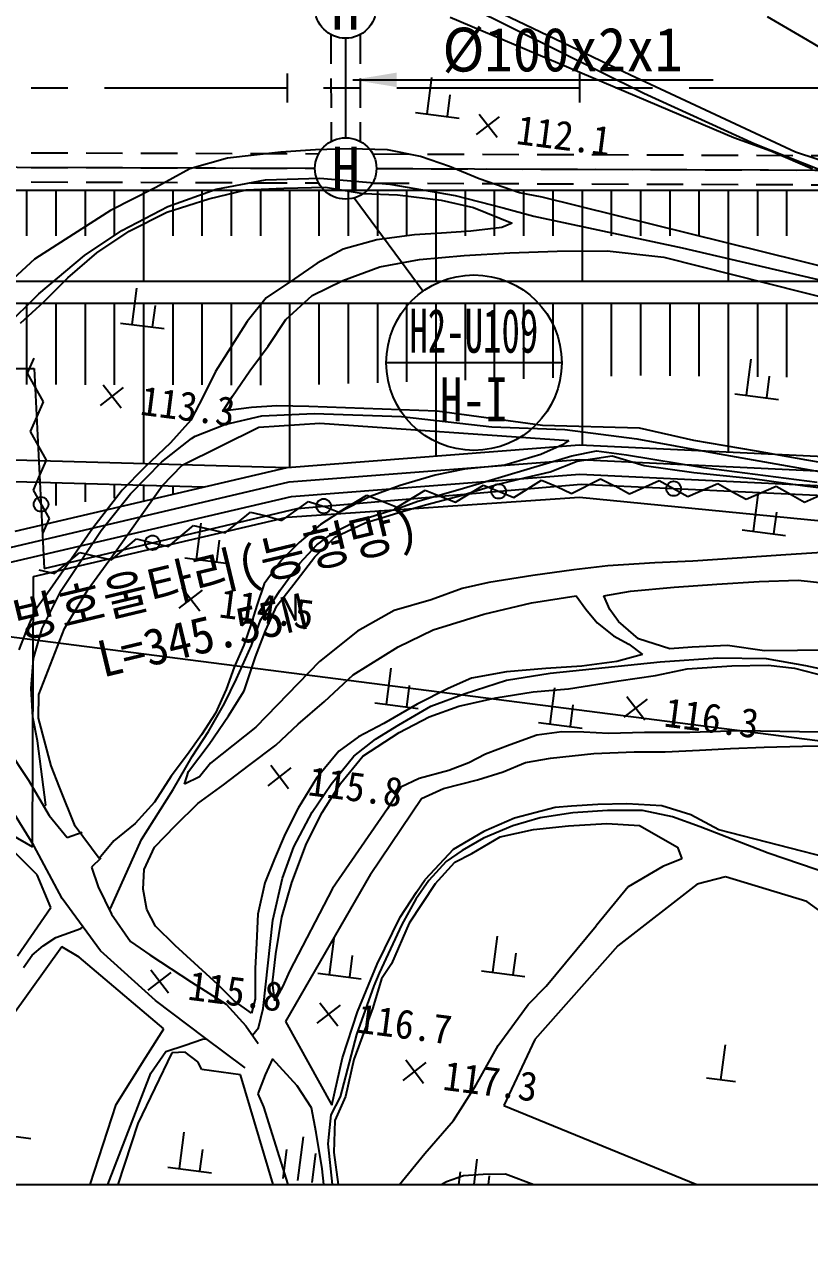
# Model space of a CAD drawing. Header units: millimetres. Extents: x 3302 to 4098, y 1103 to 1809.
# Drawn here: x 3723.7 to 3777.4, y 1396.3 to 1480 of the extents above; entities that cross this region are included whole.
import ezdxf
from ezdxf.enums import TextEntityAlignment as Align
from ezdxf.xclip import XClip

# ---------------------------------------------------------------- set-up
doc = ezdxf.new("R2010")
doc.units = ezdxf.units.MM
doc.header["$LTSCALE"] = 10
doc.header["$MEASUREMENT"] = 0
doc.header["$XCLIPFRAME"] = 2
doc.linetypes.add('CENTER', pattern=[2, 1.25, -0.25, 0.25, -0.25])
doc.linetypes.add('HIDDEN', pattern=[0.375, 0.25, -0.125])
doc.layers.add('TX-PAPR', color=2, linetype='Continuous', plot=False)
doc.layers.add('TZ-BASE', color=253, linetype='Continuous')
doc.layers.add('TZ-CABL', color=4, linetype='Continuous')
doc.styles.add('ENG', font='GulimChe.ttf')
doc.styles.add('HANA', font='GulimChe.ttf')
doc.styles.get("Standard").update_dxf_attribs({"font": 'GulimChe.ttf'})
doc.linetypes.add('ZIGZAG', pattern='A,0.0001,-0.2,[131,ltypeshp.shx,S=0.2,R=0,X=-0.2,Y=0],-0.4,[131,ltypeshp.shx,S=0.2,R=180,X=0.2,Y=0],-0.2', length=0.8001)
doc.dimstyles.get("Standard").update_dxf_attribs({"dimtxt": 0.18, "dimasz": 0.18, "dimexe": 0.18, "dimexo": 0.0625, "dimgap": 0.09, "dimtad": 0, "dimtih": 1, "dimtoh": 1, "dimdec": 4, "dimzin": 0, "dimdsep": 46, "dimtxsty": 'Standard', "dimcen": 0.09, "dimadec": 0, "dimazin": 0, "dimtfac": 1, "dimtdec": 4, "dimtofl": 0, "dimtmove": 0, "dimatfit": 3, "dimfxl": 0, "dimtolj": 1, "dimtzin": 0, "dimarcsym": 0})

# ---------------------------------------------------------------- blocks, each defined once
blk = doc.blocks.new('JD-FGHFFJ4HDG')
at = {"layer": 'TZ-BASE'}
for p, q in [((123.499, 0.886, 111.354), (109.828, 7.424, 111.354)), ((112.406, 5.605, 112), (124.416, -0.358, 112)), ((111.167, 4.846, 112.281), (130.562, -3.376, 112.281)), ((132.848, 4.889, 111.354), (135.577, 3.291, 111.354)), ((135.577, 3.291, 111.354), (138.475, 1.581, 111.354)), ((100, 1), (100, -1)), ((120, 1), (120, -1)), ((134.786, -4.393, 111.354), (123.499, 0.886, 111.354)), ((109.582, -1.771, 111.979), (109.9, 0.708, 111.979)), ((110.97, -1.95, 111.979), (111.161, -0.462, 111.979)), ((124.416, -0.358, 112), (132.012, -3.809, 112)), ((108.788, -1.67, 111.979), (111.764, -2.052, 111.979)), ((112.96, -3.188, 112.067), (114.543, -1.965, 112.067)), ((113.14, -1.785, 112.067), (114.362, -3.368, 112.067)), ((104.285, -4.164, 112.281), (101.948, -4.235, 112.281)), ((106.875, -4.236, 112.281), (104.285, -4.164, 112.281)), ((130.562, -3.376, 112.281), (133.085, -4.303, 112.281)), ((132.012, -3.809, 112), (137.858, -6.132, 112)), ((95.927, -4.79, 112.281), (93.35, -5.523, 112.281)), ((99.576, -4.39, 112.281), (95.927, -4.79, 112.281)), ((101.948, -4.235, 112.281), (99.576, -4.39, 112.281)), ((109.126, -4.695, 112.281), (106.875, -4.236, 112.281)), ((111.107, -5.373, 112.281), (109.126, -4.695, 112.281)), ((133.085, -4.303, 112.281), (135.951, -5.528, 112.281)), ((139.531, -5.94, 111.354), (134.786, -4.393, 111.354)), ((93.35, -5.523, 112.281), (91.012, -6.807, 112.281)), ((113.141, -6.21, 112.281), (111.107, -5.373, 112.281)), ((95.152, -6.917, 113), (98.513, -6.284, 113)), ((98.513, -6.284, 113), (102.235, -6.166, 113)), ((102.235, -6.166, 113), (107.039, -6.571, 113)), ((107.039, -6.571, 113), (111.496, -7.356, 113)), ((115.908, -7.16, 112.281), (113.141, -6.21, 112.281)), ((199.974, -7), (0, -7)), ((82.2, -10.102), (82.2, -7)), ((84.2, -10.102), (84.2, -7)), ((86.2, -10.102), (86.2, -7)), ((91.012, -6.807, 112.281), (87.924, -8.381, 112.281)), ((88.2, -10.102), (88.2, -7)), ((90.2, -13.21), (90.2, -7)), ((91.846, -8.11, 113), (95.152, -6.917, 113)), ((92.2, -10.103), (92.2, -7)), ((94.2, -10.103), (94.2, -7)), ((94.656, -7.578, 113.53), (97.2, -6.968, 113.53)), ((96.2, -10.103), (96.2, -7)), ((97.2, -6.968, 113.53), (99.776, -6.84, 113.53)), ((98.2, -10.103), (98.2, -7)), ((99.776, -6.84, 113.53), (102.639, -6.774, 113.53)), ((100.2, -13.21), (100.2, -7)), ((102.2, -10.103), (102.2, -7)), ((102.639, -6.774, 113.53), (105.211, -7.213, 113.53)), ((104.2, -10.103), (104.2, -7)), ((105.211, -7.213, 113.53), (107.559, -7.302, 113.53)), ((106.2, -10.103), (106.2, -7)), ((107.559, -7.302, 113.53), (110.531, -7.672, 113.53)), ((108.2, -10.103), (108.2, -7)), ((110.2, -13.21), (110.2, -7)), ((111.496, -7.356, 113), (114.795, -8.206, 113)), ((112.2, -10.103), (112.2, -7)), ((114.2, -10.103), (114.2, -7)), ((117.462, -7.462, 112.281), (115.908, -7.16, 112.281)), ((116.2, -10.103), (116.2, -7)), ((169.303, -20.351, 112.281), (117.462, -7.462, 112.281)), ((118.2, -10.103), (118.2, -7)), ((120.2, -13.21), (120.2, -7)), ((122.2, -10.103), (122.2, -7)), ((124.2, -10.103), (124.2, -7)), ((126.2, -10.103), (126.2, -7)), ((128.2, -10.103), (128.2, -7)), ((130.2, -13.21), (130.2, -7)), ((132.2, -10.103), (132.2, -7)), ((134.2, -10.103), (134.2, -7)), ((88.696, -9.749, 113), (91.846, -8.11, 113)), ((91.768, -8.494, 113.53), (94.656, -7.578, 113.53)), ((110.531, -7.672, 113.53), (112.744, -8.174, 113.53)), ((112.744, -8.174, 113.53), (115.399, -9.253, 113.53)), ((114.795, -8.206, 113), (116.885, -8.768, 113)), ((87.924, -8.381, 112.281), (84.242, -10.722, 112.281)), ((89.187, -9.792, 113.53), (91.768, -8.494, 113.53)), ((116.885, -8.768, 113), (127.03, -10.93, 113)), ((86.133, -11.464, 113), (88.696, -9.749, 113)), ((86.982, -11.269, 113.53), (89.187, -9.792, 113.53)), ((110.557, -9.932, 113.53), (108.707, -10.052, 113.53)), ((112.568, -9.8, 113.53), (110.557, -9.932, 113.53)), ((114.69, -9.541, 113.53), (112.568, -9.8, 113.53)), ((115.399, -9.253, 113.53), (114.69, -9.541, 113.53)), ((84.242, -10.722, 112.281), (82.731, -11.708, 112.281)), ((106.145, -10.382, 113.53), (103.844, -11.016, 113.53)), ((108.707, -10.052, 113.53), (106.145, -10.382, 113.53)), ((82.731, -11.708, 112.281), (79.91, -14.275, 112.281)), ((83.027, -14.088, 113), (86.133, -11.464, 113)), ((84.994, -12.974, 113.53), (86.982, -11.269, 113.53)), ((103.844, -11.016, 113.53), (102.05, -11.982, 113.53)), ((109.059, -11.726, 114.034), (112.11, -11.445, 114.034)), ((112.11, -11.445, 114.034), (115.248, -11.281, 114.034)), ((115.248, -11.281, 114.034), (118.471, -11.152, 114.034)), ((118.471, -11.152, 114.034), (121.902, -11.13, 114.034)), ((121.902, -11.13, 114.034), (125.766, -11.564, 114.034)), ((125.766, -11.564, 114.034), (168.464, -22.343, 114.034)), ((127.03, -10.93, 113), (140.124, -13.99, 113)), ((102.05, -11.982, 113.53), (100.504, -13.051, 113.53)), ((103.823, -13.158, 114.034), (106.346, -12.226, 114.034)), ((106.346, -12.226, 114.034), (109.059, -11.726, 114.034)), ((0, -13.21), (199.953, -13.21)), ((83.364, -14.615, 113.53), (84.994, -12.974, 113.53)), ((100.504, -13.051, 113.53), (98.57, -14.348, 113.53)), ((101.709, -14.184, 114.034), (103.823, -13.158, 114.034)), ((80.718, -16.346, 113), (83.027, -14.088, 113)), ((89.408, -16.175, 112.865), (89.727, -13.695, 112.865)), ((99.92, -15.836, 114.034), (101.709, -14.184, 114.034)), ((0, -14.71), (199.947, -14.71)), ((81.765, -16.092, 113.53), (83.364, -14.615, 113.53)), ((82.2, -20.283), (82.2, -14.71)), ((84.2, -20.288), (84.2, -14.71)), ((86.2, -20.292), (86.2, -14.71)), ((88.2, -20.296), (88.2, -14.71)), ((90.2, -25.671), (90.2, -14.71)), ((90.797, -16.353, 112.865), (90.988, -14.865, 112.865)), ((92.2, -20.305), (92.2, -14.71)), ((94.2, -20.309), (94.2, -14.71)), ((96.2, -20.314), (96.2, -14.71)), ((98.57, -14.348, 113.53), (97.263, -15.969, 113.53)), ((98.2, -20.318), (98.2, -14.71)), ((100.2, -25.935), (100.2, -14.71)), ((102.2, -20.267), (102.2, -14.71)), ((104.2, -20.212), (104.2, -14.71)), ((106.2, -20.157), (106.2, -14.71)), ((108.2, -20.102), (108.2, -14.71)), ((110.2, -25.165), (110.2, -14.71)), ((112.2, -19.992), (112.2, -14.71)), ((114.2, -19.936), (114.2, -14.71)), ((116.2, -19.881), (116.2, -14.71)), ((118.2, -19.826), (118.2, -14.71)), ((120.2, -24.42), (120.2, -14.71)), ((122.2, -19.716), (122.2, -14.71)), ((124.2, -19.661), (124.2, -14.71)), ((126.2, -19.682), (126.2, -14.71)), ((128.2, -19.704), (128.2, -14.71)), ((130.2, -24.9), (130.2, -14.71)), ((132.2, -19.746), (132.2, -14.71)), ((134.2, -19.768), (134.2, -14.71)), ((98.705, -17.651, 114.034), (99.92, -15.836, 114.034)), ((88.615, -16.073, 112.865), (91.59, -16.455, 112.865)), ((97.263, -15.969, 113.53), (96.129, -17.779, 113.53)), ((96.129, -17.779, 113.53), (95.104, -19.381, 113.53)), ((97.443, -19.349, 114.034), (98.705, -17.651, 114.034)), ((82.673, -18.483), (82.223, -19.507)), ((131.432, -21.018, 112.865), (131.75, -18.539, 112.865)), ((82.223, -19.507), (83.322, -21.455)), ((95.104, -19.381, 113.53), (94.283, -21.049, 113.53)), ((96.264, -21.082, 114.034), (97.443, -19.349, 114.034)), ((132.82, -21.197, 112.865), (133.012, -19.709, 112.865)), ((87.236, -21.705, 113.255), (88.819, -20.483, 113.255)), ((87.416, -20.303, 113.255), (88.639, -21.885, 113.255)), ((130.638, -20.916, 112.865), (133.614, -21.299, 112.865)), ((83.322, -21.455), (82.872, -22.478)), ((94.283, -21.049, 113.53), (93.423, -22.721, 113.53)), ((95.604, -22.094, 114.034), (96.264, -21.082, 114.034)), ((99.295, -21.731, 114.034), (97.566, -21.845, 114.034)), ((101.479, -21.791, 114.034), (99.295, -21.731, 114.034)), ((82.872, -22.478), (82.423, -23.502)), ((97.566, -21.845, 114.034), (95.604, -22.094, 114.034)), ((95.752, -23.014, 114), (98.283, -22.43, 114)), ((98.283, -22.43, 114), (101.854, -22.252, 114)), ((110.262, -22.106, 114.034), (101.479, -21.791, 114.034)), ((101.854, -22.252, 114), (107.829, -22.474, 114)), ((107.829, -22.474, 114), (114.015, -23.178, 114)), ((117.474, -23.088, 114.034), (110.262, -22.106, 114.034)), ((93.423, -22.721, 113.53), (92.03, -24.265, 113.53)), ((92.816, -25.788, 114.658), (98.057, -23.185, 114.658)), ((93.702, -23.821, 114), (95.752, -23.014, 114)), ((98.057, -23.185, 114.658), (102.239, -22.912, 114.658)), ((102.239, -22.912, 114.658), (119.276, -24.101, 114.658)), ((114.015, -23.178, 114), (118.995, -23.363, 114)), ((124.107, -23.261, 114.034), (117.474, -23.088, 114.034)), ((118.995, -23.363, 114), (123.917, -23.996, 114)), ((127.836, -24.107, 114.034), (124.107, -23.261, 114.034)), ((82.423, -23.502), (83.521, -25.45)), ((92.03, -24.265, 113.53), (90.243, -25.957, 113.53)), ((91.441, -25.556, 114), (93.459, -23.965, 114)), ((93.459, -23.965, 114), (93.702, -23.821, 114)), ((119.276, -24.101, 114.658), (118.852, -24.412, 114.658)), ((123.917, -23.996, 114), (129.162, -24.943, 114)), ((132.124, -24.838, 114.034), (127.836, -24.107, 114.034)), ((100, -25.95), (120, -24.41)), ((117.361, -25.074, 114.658), (114.905, -25.8, 114.658)), ((118.852, -24.412, 114.658), (117.361, -25.074, 114.658)), ((119.492, -25.155, 115), (121.172, -24.825, 115)), ((120, -24.41), (140, -25.37)), ((121.172, -24.825, 115), (123.23, -25.09, 115)), ((123.23, -25.09, 115), (128.487, -25.947, 115)), ((129.162, -24.943, 114), (138.411, -26.586, 114)), ((135.557, -25.461, 114.034), (132.124, -24.838, 114.034)), ((81.393, -25.42), (100, -25.95)), ((81.393, -30.304), (100, -25.95)), ((83.521, -25.45), (83.072, -26.473)), ((89.282, -27.756, 114), (91.441, -25.556, 114)), ((91.455, -27.21, 114.658), (92.816, -25.788, 114.658)), ((100.153, -26.941), (120.014, -25.412)), ((111.851, -27.428, 115), (119.492, -25.155, 115)), ((114.905, -25.8, 114.658), (112.135, -26.062, 114.658)), ((118.003, -26.244, 115.102), (119.852, -25.517, 115.102)), ((119.852, -25.517, 115.102), (122.252, -25.159, 115.102)), ((120.014, -25.412), (139.983, -26.37)), ((122.252, -25.159, 115.102), (124.436, -25.824, 115.102)), ((124.436, -25.824, 115.102), (127.818, -26.29, 115.102)), ((128.487, -25.947, 115), (136.273, -26.947, 115)), ((140.088, -26.215, 114.034), (135.557, -25.461, 114.034)), ((83.072, -26.473), (82.622, -27.497)), ((90.243, -25.957, 113.53), (88.729, -27.508, 113.53)), ((100.306, -27.932), (120.029, -26.414)), ((110.143, -26.474, 114.658), (107.727, -27.197, 114.658)), ((112.135, -26.062, 114.658), (110.143, -26.474, 114.658)), ((114.265, -27.134, 115.102), (116.332, -26.636, 115.102)), ((116.332, -26.636, 115.102), (118.003, -26.244, 115.102)), ((119.456, -27.743), (121.454, -26.74)), ((120.029, -26.414), (139.967, -27.371)), ((121.454, -26.74), (122.455, -27.238)), ((127.818, -26.29, 115.102), (131.843, -26.713, 115.102)), ((131.843, -26.713, 115.102), (135.428, -27.206, 115.102)), ((0, -27.117), (199.814, -52.793)), ((80.252, -31.598), (100.153, -26.941)), ((81.393, -26.92), (94.286, -27.287)), ((82.622, -27.497), (83.721, -29.445)), ((84.2, -28.561), (84.2, -27)), ((86.2, -28.308), (86.2, -27.057)), ((88.729, -27.508, 113.53), (86.718, -30.103, 113.53)), ((88.2, -28.056), (88.2, -27.114)), ((88.238, -31.74, 114.658), (91.455, -27.21, 114.658)), ((90.2, -28.243), (90.2, -27.171)), ((92.2, -27.775), (92.2, -27.228)), ((94.2, -27.307), (94.2, -27.285)), ((107.727, -27.197, 114.658), (105.676, -27.937, 114.658)), ((107.537, -28.674), (109.445, -27.508)), ((108.95, -28.264, 115), (111.851, -27.428, 115)), ((109.445, -27.508), (110.484, -27.922)), ((111.522, -28.336), (113.431, -27.17)), ((111.97, -27.849, 115.102), (114.265, -27.134, 115.102)), ((113.431, -27.17), (114.469, -27.584)), ((114.469, -27.584), (115.508, -27.997)), ((115.508, -27.997), (117.416, -26.832)), ((117.416, -26.832), (118.455, -27.245)), ((118.455, -27.245), (119.456, -27.743)), ((122.446, -27.212), (123.422, -27.759)), ((123.422, -27.759), (125.466, -26.853)), ((125.466, -26.853), (126.442, -27.399)), ((126.442, -27.399), (127.418, -27.945)), ((127.418, -27.945), (129.462, -27.04)), ((129.462, -27.04), (130.438, -27.586)), ((130.438, -27.586), (131.413, -28.132)), ((131.413, -28.132), (133.458, -27.227)), ((133.458, -27.227), (134.433, -27.773)), ((135.409, -28.319), (137.453, -27.414)), ((135.428, -27.206, 115.102), (139.011, -27.658, 115.102)), ((80.504, -32.566), (100.306, -27.932)), ((87.28, -30.263, 114), (89.282, -27.756, 114)), ((99.644, -29.591), (101.461, -28.288)), ((100, -29.35), (120, -27.99)), ((100, -29.35), (120, -27.99)), ((101.461, -28.288), (102.527, -28.624)), ((105.676, -27.937, 114.658), (103.527, -29.046, 114.658)), ((103.551, -29.012), (105.459, -27.847)), ((105.459, -27.847), (106.498, -28.26)), ((106.498, -28.26), (107.537, -28.674)), ((107.769, -28.686, 115), (108.95, -28.264, 115)), ((109.468, -28.497, 115.102), (111.97, -27.849, 115.102)), ((110.484, -27.922), (111.522, -28.336)), ((120, -27.99), (140, -29.93)), ((120, -27.99), (140, -29.93)), ((131.918, -30.315, 116.049), (132.236, -27.835, 116.049)), ((134.433, -27.773), (135.409, -28.319)), ((95.774, -30.433), (97.489, -28.999)), ((97.489, -28.999), (98.577, -29.255)), ((98.577, -29.255), (99.644, -29.591)), ((103.527, -29.046, 114.658), (102.288, -29.854, 114.658)), ((102.512, -28.599), (103.551, -29.012)), ((104.605, -29.663, 115), (107.769, -28.686, 115)), ((105.349, -29.735, 115.102), (107.567, -29.065, 115.102)), ((107.567, -29.065, 115.102), (109.468, -28.497, 115.102)), ((133.306, -30.494, 116.049), (133.498, -29.006, 116.049)), ((82.647, -33.411), (100, -29.35)), ((82.647, -33.411), (100, -29.35)), ((83.721, -29.445), (83.271, -30.468)), ((86.718, -30.103, 113.53), (83.801, -34.292, 113.53)), ((91.882, -31.357), (93.597, -29.922)), ((93.597, -29.922), (94.685, -30.178)), ((93.804, -32.238, 114.175), (94.123, -29.758, 114.175)), ((102.288, -29.854, 114.658), (100.834, -31.08, 114.658)), ((103.16, -30.431, 115), (104.605, -29.663, 115)), ((103.273, -30.718, 115.102), (105.349, -29.735, 115.102)), ((84.539, -34.371, 114), (87.28, -30.263, 114)), ((87.99, -32.28), (89.705, -30.845)), ((89.705, -30.845), (90.793, -31.101)), ((94.685, -30.178), (95.774, -30.433)), ((95.193, -32.416, 114.175), (95.384, -30.929, 114.175)), ((101.907, -32.059, 115.102), (103.273, -30.718, 115.102)), ((102.046, -31.24, 115), (103.16, -30.431, 115)), ((131.124, -30.213, 116.049), (134.1, -30.595, 116.049)), ((84.098, -33.203), (85.813, -31.768)), ((85.813, -31.768), (86.901, -32.024)), ((86.385, -34.284, 114.658), (88.238, -31.74, 114.658)), ((90.793, -31.101), (91.882, -31.357)), ((100.834, -31.08, 114.658), (99.62, -32.29, 114.658)), ((100.876, -32.492, 115), (102.046, -31.24, 115)), ((136.615, -31.771, 115.102), (134.122, -31.935, 115.102)), ((86.901, -32.024), (87.99, -32.28)), ((93.01, -32.136, 114.175), (95.986, -32.518, 114.175)), ((99.62, -32.29, 114.658), (98.434, -33.902, 114.658)), ((99.517, -34.335, 115), (100.876, -32.492, 115)), ((100.455, -33.931, 115.102), (101.907, -32.059, 115.102)), ((125.153, -32.479, 115.102), (121.936, -32.69, 115.102)), ((127.769, -32.35, 115.102), (125.153, -32.479, 115.102)), ((130.785, -32.153, 115.102), (127.769, -32.35, 115.102)), ((134.122, -31.935, 115.102), (130.785, -32.153, 115.102)), ((82.583, -51.893), (82.647, -33.411)), ((82.583, -51.893), (82.647, -33.411)), ((83.009, -32.947), (84.098, -33.203)), ((116.811, -33.347, 115.102), (113.813, -33.826, 115.102)), ((119.612, -32.963, 115.102), (116.811, -33.347, 115.102)), ((121.936, -32.69, 115.102), (119.612, -32.963, 115.102)), ((83.801, -34.292, 113.53), (82.727, -35.775, 113.53)), ((84.784, -36.973, 114.658), (86.385, -34.284, 114.658)), ((92.803, -34.164, 114.484), (94.026, -35.747, 114.484)), ((98.434, -33.902, 114.658), (97.925, -35.388, 114.658)), ((99.3, -35.419, 115.102), (100.455, -33.931, 115.102)), ((111.982, -34.228, 115.102), (109.853, -35.013, 115.102)), ((113.813, -33.826, 115.102), (111.982, -34.228, 115.102)), ((123.501, -34.405, 115.847), (126.472, -34.13, 115.847)), ((126.472, -34.13, 115.847), (129.407, -33.938, 115.847)), ((129.407, -33.938, 115.847), (132.302, -33.749, 115.847)), ((132.302, -33.749, 115.847), (134.961, -33.656, 115.847)), ((134.961, -33.656, 115.847), (137.971, -33.985, 115.847)), ((83.247, -36.961, 114), (84.539, -34.371, 114)), ((92.623, -35.567, 114.484), (94.206, -34.344, 114.484)), ((98.186, -36.407, 115), (99.517, -34.335, 115)), ((109.853, -35.013, 115.102), (107.317, -35.744, 115.102)), ((116.73, -35.21, 116.008), (119.768, -34.729, 116.008)), ((119.768, -34.729, 116.008), (120.434, -35.655, 116.008)), ((121.665, -34.726, 115.847), (123.501, -34.405, 115.847)), ((122.09, -35.668, 115.847), (121.665, -34.726, 115.847)), ((82.727, -35.775, 113.53), (82.133, -37.187, 113.53)), ((97.925, -35.388, 114.658), (97.527, -36.707, 114.658)), ((98.523, -37.126, 115.102), (99.3, -35.419, 115.102)), ((107.317, -35.744, 115.102), (104.824, -37.159, 115.102)), ((109.987, -37.064, 116.008), (113.47, -35.988, 116.008)), ((113.47, -35.988, 116.008), (116.73, -35.21, 116.008)), ((120.434, -35.655, 116.008), (121.22, -36.573, 116.008)), ((122.668, -36.478, 115.847), (122.09, -35.668, 115.847)), ((97.527, -36.707, 114.658), (97.053, -38.11, 114.658)), ((97.573, -38.122, 115), (98.186, -36.407, 115)), ((121.22, -36.573, 116.008), (122.329, -37.469, 116.008)), ((124.039, -37.681, 115.847), (122.668, -36.478, 115.847)), ((82.133, -37.187, 113.53), (81.649, -38.429, 113.53)), ((82.663, -39.018, 114), (83.247, -36.961, 114)), ((83.02, -41.49, 114.658), (84.784, -36.973, 114.658)), ((97.832, -38.908, 115.102), (98.523, -37.126, 115.102)), ((104.824, -37.159, 115.102), (102.214, -39.227, 115.102)), ((107.6, -38.229, 116.008), (109.987, -37.064, 116.008)), ((122.329, -37.469, 116.008), (123.376, -38.047, 116.008)), ((97.053, -38.11, 114.658), (96.383, -39.608, 114.658)), ((96.551, -40.401, 115), (97.573, -38.122, 115)), ((104.533, -40.126, 116.008), (107.6, -38.229, 116.008)), ((123.376, -38.047, 116.008), (124.311, -38.753, 116.008)), ((126.183, -38.348, 115.847), (124.039, -37.681, 115.847)), ((127.71, -38.248, 115.847), (126.183, -38.348, 115.847)), ((130.125, -38.131, 115.847), (127.71, -38.248, 115.847)), ((132.652, -38.491, 115.847), (130.125, -38.131, 115.847)), ((134.912, -38.465, 115.847), (132.652, -38.491, 115.847)), ((136.89, -38.457, 115.847), (134.912, -38.465, 115.847)), ((82.486, -41.067, 114), (82.663, -39.018, 114)), ((97.054, -41.219, 115.102), (97.832, -38.908, 115.102)), ((102.214, -39.227, 115.102), (97.863, -43.711, 115.102)), ((117.989, -40.015, 116), (125.527, -39.253, 116)), ((122.566, -39.231, 116.008), (120.163, -39.549, 116.008)), ((124.311, -38.753, 116.008), (122.566, -39.231, 116.008)), ((125.527, -39.253, 116), (129.48, -38.98, 116)), ((129.48, -38.98, 116), (132.785, -39.029, 116)), ((132.785, -39.029, 116), (135.468, -39.489, 116)), ((96.383, -39.608, 114.658), (95.838, -41.138, 114.658)), ((102.553, -41.95, 116.008), (104.533, -40.126, 116.008)), ((106.795, -42.163, 116.049), (107.114, -39.683, 116.049)), ((115.02, -39.926, 116.008), (112.625, -40.364, 116.008)), ((115.015, -40.508, 116), (117.989, -40.015, 116)), ((117.71, -39.709, 116.008), (115.02, -39.926, 116.008)), ((120.163, -39.549, 116.008), (117.71, -39.709, 116.008)), ((125.212, -40.189, 116.492), (127.362, -39.725, 116.492)), ((127.362, -39.725, 116.492), (130.418, -39.526, 116.492)), ((130.418, -39.526, 116.492), (132.919, -39.483, 116.492)), ((132.919, -39.483, 116.492), (134.709, -39.689, 116.492)), ((134.709, -39.689, 116.492), (136.844, -40.237, 116.492)), ((135.468, -39.489, 116), (138.309, -40.122, 116)), ((95.717, -42.088, 115), (96.551, -40.401, 115)), ((108.184, -42.341, 116.049), (108.375, -40.854, 116.049)), ((112.625, -40.364, 116.008), (111.016, -41.075, 116.008)), ((112.182, -41.401, 116), (115.015, -40.508, 116)), ((118, -43.499, 116.049), (118.319, -41.019, 116.049)), ((119.255, -41.102, 116.492), (122.692, -40.555, 116.492)), ((122.692, -40.555, 116.492), (125.212, -40.189, 116.492)), ((82.618, -43.031, 114), (82.486, -41.067, 114)), ((83.004, -43.106, 114.658), (83.02, -41.49, 114.658)), ((95.838, -41.138, 114.658), (95.096, -42.76, 114.658)), ((95.996, -42.944, 115.102), (97.054, -41.219, 115.102)), ((111.016, -41.075, 116.008), (108.905, -42.141, 116.008)), ((109.826, -42.275, 116), (112.182, -41.401, 116)), ((111.741, -42.28, 116.492), (114.287, -41.709, 116.492)), ((114.287, -41.709, 116.492), (116.845, -41.3, 116.492)), ((116.845, -41.3, 116.492), (119.255, -41.102, 116.492)), ((123.072, -43.028, 116.318), (124.654, -41.805, 116.318)), ((123.252, -41.625, 116.318), (124.474, -43.208, 116.318)), ((94.627, -44.022, 115), (95.717, -42.088, 115)), ((100.758, -43.521, 116.008), (102.553, -41.95, 116.008)), ((106.002, -42.061, 116.049), (108.978, -42.443, 116.049)), ((108.905, -42.141, 116.008), (106.609, -43.463, 116.008)), ((107.641, -43.564, 116), (109.826, -42.275, 116)), ((109.729, -43.017, 116.492), (111.741, -42.28, 116.492)), ((119.389, -43.677, 116.049), (119.58, -42.189, 116.049)), ((82.933, -44.651, 114), (82.618, -43.031, 114)), ((83.862, -46.361, 114.658), (83.004, -43.106, 114.658)), ((95.096, -42.76, 114.658), (94.142, -44.236, 114.658)), ((94.669, -44.888, 115.102), (95.996, -42.944, 115.102)), ((99.236, -44.953, 116.008), (100.758, -43.521, 116.008)), ((106.609, -43.463, 116.008), (104.892, -44.382, 116.008)), ((107.659, -44.08, 116.492), (109.729, -43.017, 116.492)), ((117.207, -43.397, 116.049), (120.182, -43.779, 116.049)), ((94.142, -44.236, 114.658), (93.18, -45.591, 114.658)), ((93.511, -45.729, 115), (94.627, -44.022, 115)), ((97.863, -43.711, 115.102), (94.753, -46.175, 115.102)), ((105.18, -45.696, 116.492), (107.659, -44.08, 116.492)), ((106.058, -44.538, 116), (107.641, -43.564, 116)), ((117.079, -44.273, 116.492), (115.264, -44.917, 116.492)), ((118.801, -44.039, 116.492), (117.079, -44.273, 116.492)), ((120.296, -44.063, 116.492), (118.801, -44.039, 116.492)), ((121.999, -44.154, 116.492), (120.296, -44.063, 116.492)), ((124.456, -44.074, 116.492), (121.999, -44.154, 116.492)), ((127.565, -44.072, 116.492), (124.456, -44.074, 116.492)), ((131.072, -43.965, 116.492), (127.565, -44.072, 116.492)), ((143.036, -44.153, 116.492), (131.072, -43.965, 116.492)), ((70.845, -45.208), (82.583, -51.893)), ((70.845, -45.208), (82.583, -51.893)), ((80.833, -45.105, 114.437), (82.312, -47.351, 114.437)), ((83.495, -49.039, 114), (82.933, -44.651, 114)), ((93.256, -46.757, 115.102), (94.669, -44.888, 115.102)), ((97.388, -46.326, 116.008), (99.236, -44.953, 116.008)), ((104.892, -44.382, 116.008), (103.543, -45.358, 116.008)), ((104.564, -45.692, 116), (106.058, -44.538, 116)), ((115.264, -44.917, 116.492), (113.57, -45.552, 116.492)), ((128.209, -45.282, 116.725), (130.343, -45.184, 116.725)), ((130.343, -45.184, 116.725), (132.638, -45.074, 116.725)), ((132.638, -45.074, 116.725), (135.259, -45.024, 116.725)), ((135.259, -45.024, 116.725), (138.002, -44.966, 116.725)), ((93.18, -45.591, 114.658), (92.066, -47.077, 114.658)), ((92.213, -47.973, 115), (93.511, -45.729, 115)), ((103.543, -45.358, 116.008), (102.007, -47.195, 116.008)), ((103.026, -47.624, 116), (104.564, -45.692, 116)), ((103.647, -47.573, 116.492), (105.18, -45.696, 116.492)), ((113.57, -45.552, 116.492), (112.438, -46.15, 116.492)), ((116.313, -46.14, 116.725), (118.029, -45.826, 116.725)), ((118.029, -45.826, 116.725), (120.996, -45.511, 116.725)), ((120.996, -45.511, 116.725), (123.736, -45.413, 116.725)), ((123.736, -45.413, 116.725), (125.875, -45.395, 116.725)), ((125.875, -45.395, 116.725), (128.209, -45.282, 116.725)), ((84.442, -47.817, 114.658), (83.862, -46.361, 114.658)), ((92.99, -47.623, 115.102), (93.256, -46.757, 115.102)), ((94.753, -46.175, 115.102), (94.006, -47.112, 115.102)), ((95.657, -47.65, 116.008), (97.388, -46.326, 116.008)), ((98.707, -47.727, 115.794), (100.29, -46.505, 115.794)), ((98.887, -46.325, 115.794), (100.109, -47.908, 115.794)), ((111.059, -46.685, 116.492), (109.035, -47.221, 116.492)), ((112.438, -46.15, 116.492), (111.059, -46.685, 116.492)), ((113.039, -47.322, 116.725), (114.779, -46.765, 116.725)), ((114.779, -46.765, 116.725), (116.313, -46.14, 116.725)), ((82.312, -47.351, 114.437), (83.722, -49.762, 114.437)), ((92.066, -47.077, 114.658), (90.93, -48.847, 114.658)), ((94.006, -47.112, 115.102), (92.99, -47.623, 115.102)), ((93.884, -48.937, 116.008), (95.657, -47.65, 116.008)), ((102.007, -47.195, 116.008), (100.768, -49.254, 116.008)), ((101.715, -49.53, 116), (103.026, -47.624, 116)), ((102.404, -49.552, 116.492), (103.647, -47.573, 116.492)), ((109.035, -47.221, 116.492), (107.782, -47.828, 116.492)), ((110.695, -47.92, 116.725), (113.039, -47.322, 116.725)), ((82.684, -51.808, 102.692), (80.384, -48.122, 102.692)), ((85.506, -50.493, 114.658), (84.442, -47.817, 114.658)), ((90.035, -51.393, 115), (92.213, -47.973, 115)), ((107.782, -47.828, 116.492), (106.869, -49.3, 116.492)), ((109.205, -48.583, 116.725), (110.695, -47.92, 116.725)), ((83.359, -49.141, 114), (83.495, -49.039, 114)), ((90.93, -48.847, 114.658), (89.612, -50.306, 114.658)), ((92.368, -50.449, 116.008), (93.884, -48.937, 116.008)), ((100.768, -49.254, 116.008), (99.873, -51.009, 116.008)), ((106.869, -49.3, 116.492), (103.106, -54.755, 116.492)), ((105.703, -53.773, 116.725), (109.205, -48.583, 116.725)), ((118.33, -49.198, 116.725), (115.552, -49.945, 116.725)), ((119.456, -49.125, 116.725), (118.33, -49.198, 116.725)), ((121.265, -49.007, 116.725), (119.456, -49.125, 116.725)), ((123.24, -48.958, 116.725), (121.265, -49.007, 116.725)), ((125.632, -49.085, 116.725), (123.24, -48.958, 116.725)), ((127.612, -49.722, 116.725), (125.632, -49.085, 116.725)), ((83.722, -49.762, 114.437), (84.949, -51.256, 114.437)), ((100.458, -51.892, 116), (101.715, -49.53, 116)), ((101.331, -51.681, 116.492), (102.404, -49.552, 116.492)), ((115.552, -49.945, 116.725), (113.471, -50.848, 116.725)), ((117.314, -49.909, 117), (115.449, -50.454, 117)), ((119.543, -49.579, 117), (117.314, -49.909, 117)), ((121.924, -49.416, 117), (119.543, -49.579, 117)), ((124.319, -49.419, 117), (121.924, -49.416, 117)), ((126.378, -49.85, 117), (124.319, -49.419, 117)), ((128.267, -50.54, 117), (126.378, -49.85, 117)), ((129.534, -50.728, 116.725), (127.612, -49.722, 116.725)), ((82.91, -53.812, 114.25), (80.012, -50.93, 114.25)), ((84.949, -51.256, 114.437), (85.977, -50.907, 114.437)), ((87.143, -52.688, 114.658), (85.506, -50.493, 114.658)), ((89.612, -50.306, 114.658), (88.155, -51.492, 114.658)), ((90.929, -51.916, 116.008), (92.368, -50.449, 116.008)), ((99.873, -51.009, 116.008), (99.137, -52.713, 116.008)), ((113.471, -50.848, 116.725), (111.371, -52.076, 116.725)), ((115.449, -50.454, 117), (113.431, -51.316, 117)), ((114.586, -51.219, 117.503), (116.854, -50.708, 117.503)), ((116.854, -50.708, 117.503), (119.261, -50.47, 117.503)), ((119.261, -50.47, 117.503), (121.874, -50.299, 117.503)), ((121.874, -50.299, 117.503), (124.104, -50.436, 117.503)), ((124.104, -50.436, 117.503), (126.705, -51.922, 117.503)), ((132.917, -52.344, 117), (128.267, -50.54, 117)), ((141.651, -53.853, 116.725), (129.534, -50.728, 116.725)), ((84.617, -55.437, 102.692), (82.684, -51.808, 102.692)), ((88.155, -51.492, 114.658), (87.143, -52.688, 114.658)), ((87.914, -56.11, 115), (90.035, -51.393, 115)), ((99.678, -54.034, 116), (100.458, -51.892, 116)), ((100.333, -54.33, 116.492), (101.331, -51.681, 116.492)), ((113.431, -51.316, 117), (111.98, -52.139, 117)), ((112.641, -52.356, 117.503), (114.586, -51.219, 117.503)), ((87.264, -52.68, 116.331), (86.617, -53.288, 116.331)), ((90.222, -53.456, 116.008), (90.929, -51.916, 116.008)), ((99.137, -52.713, 116.008), (98.478, -54.371, 116.008)), ((111.371, -52.076, 116.725), (109.458, -54.138, 116.725)), ((111.98, -52.139, 117), (110.873, -52.894, 117)), ((111.469, -52.957, 117.503), (112.641, -52.356, 117.503)), ((126.999, -52.711, 117.503), (125.701, -53.24, 117.503)), ((126.705, -51.922, 117.503), (126.999, -52.711, 117.503)), ((137.278, -53.811, 117), (132.917, -52.344, 117)), ((86.617, -53.288, 116.331), (87.067, -54.631, 116.331)), ((90.147, -54.794, 116.008), (90.222, -53.456, 116.008)), ((110.873, -52.894, 117), (109.696, -54.2, 117)), ((110.134, -54.421, 117.503), (111.469, -52.957, 117.503)), ((125.701, -53.24, 117.503), (123.329, -54.646, 117.503)), ((83.837, -56.047, 114.25), (82.91, -53.812, 114.25)), ((98.478, -54.371, 116.008), (98.011, -56.501, 116.008)), ((99.027, -56.921, 116), (99.678, -54.034, 116)), ((99.641, -56.717, 116.492), (100.333, -54.33, 116.492)), ((105.703, -53.773, 116.725), (99.894, -63.835, 116.725)), ((109.696, -54.2, 117), (108.801, -55.486, 117)), ((108.86, -54.997, 116.725), (109.458, -54.138, 116.725)), ((129.983, -53.951, 117.654), (128.049, -54.448, 117.654)), ((135.548, -55.631, 117.654), (129.983, -53.951, 117.654)), ((87.067, -54.631, 116.331), (87.998, -56.509, 116.331)), ((90.4, -56.19, 116.008), (90.147, -54.794, 116.008)), ((103.106, -54.755, 116.492), (100.164, -60.398, 116.492)), ((107.744, -56.712, 116.725), (108.86, -54.997, 116.725)), ((110.134, -54.421, 117.503), (108.345, -57.123, 117.503)), ((123.329, -54.646, 117.503), (121.149, -57.296, 117.503)), ((128.049, -54.448, 117.654), (122.63, -58.662, 117.654)), ((81.557, -59.356, 114.25), (83.837, -56.047, 114.25)), ((87.233, -59.022, 102.692), (84.617, -55.437, 102.692)), ((108.801, -55.486, 117), (107.86, -57.208, 117)), ((140.329, -59.084, 117.654), (135.548, -55.631, 117.654)), ((87.829, -56.168, 115), (87.914, -56.11, 115)), ((87.998, -56.509, 116.331), (89.29, -58.363, 116.331)), ((90.998, -57.322, 116.008), (90.4, -56.19, 116.008)), ((98.011, -56.501, 116.008), (97.899, -58.487, 116.008)), ((98.355, -62.963, 116), (99.027, -56.921, 116)), ((99.238, -59.207, 116.492), (99.641, -56.717, 116.492)), ((106.154, -59.934, 116.725), (107.744, -56.712, 116.725)), ((84.182, -58.097, 115), (85.888, -57.476, 115)), ((85.888, -57.476, 115), (86.033, -57.378, 115)), ((92.337, -58.648, 116.008), (90.998, -57.322, 116.008)), ((107.86, -57.208, 117), (106.298, -60.539, 117)), ((108.345, -57.123, 117.503), (107.137, -59.91, 117.503)), ((117.733, -61.419, 117.503), (121.149, -57.296, 117.503)), ((83.324, -58.66, 115), (84.182, -58.097, 115)), ((89.29, -58.363, 116.331), (90.602, -59.286, 116.331)), ((97.899, -58.487, 116.008), (97.81, -60.229, 116.008)), ((102.894, -60.644, 116.375), (103.213, -58.165, 116.375)), ((114.088, -60.48, 116.539), (114.407, -58, 116.539)), ((84.59, -58.744, 115.293), (79.149, -66.322, 115.293)), ((81.968, -60.159, 115), (82.555, -59.319, 115)), ((82.555, -59.319, 115), (83.324, -58.66, 115)), ((85.785, -59.444, 115.293), (84.59, -58.744, 115.293)), ((91.008, -62.41, 102.692), (87.233, -59.022, 102.692)), ((90.602, -59.286, 116.331), (93.471, -61.158, 116.331)), ((95.258, -61.324, 116.008), (92.337, -58.648, 116.008)), ((99.005, -61.201, 116.492), (99.238, -59.207, 116.492)), ((104.283, -60.823, 116.375), (104.474, -59.335, 116.375)), ((115.477, -60.659, 116.539), (115.668, -59.171, 116.539)), ((122.63, -58.662, 117.654), (116.947, -65.067, 117.654)), ((91.564, -64.348, 115.293), (85.785, -59.444, 115.293)), ((97.81, -60.229, 116.008), (97.827, -62.328, 116.008)), ((104.812, -63.18, 116.725), (106.154, -59.934, 116.725)), ((107.137, -59.91, 117.503), (106.467, -60.938, 117.503)), ((90.495, -61.711, 115.814), (92.078, -60.488, 115.814)), ((90.675, -60.308, 115.814), (91.897, -61.891, 115.814)), ((100.164, -60.398, 116.492), (99.707, -61.437, 116.492)), ((102.101, -60.542, 116.375), (105.076, -60.925, 116.375)), ((106.467, -60.938, 117.503), (105.859, -62.905, 117.503)), ((106.298, -60.539, 117), (105.925, -61.407, 117)), ((113.294, -60.378, 116.539), (116.27, -60.761, 116.539)), ((93.471, -61.158, 116.331), (95.829, -62.66, 116.331)), ((96.379, -62.422, 116.008), (95.258, -61.324, 116.008)), ((99.166, -62.442, 116.492), (99.005, -61.201, 116.492)), ((99.707, -61.437, 116.492), (99.166, -62.442, 116.492)), ((105.925, -61.407, 117), (104.755, -64.745, 117)), ((116.505, -62.689, 117.503), (117.733, -61.419, 117.503)), ((94.362, -64.936, 102.692), (91.008, -62.41, 102.692)), ((95.829, -62.66, 116.331), (97.178, -64.147, 116.331)), ((97.565, -63.273, 116.008), (96.379, -62.422, 116.008)), ((97.827, -62.328, 116.008), (97.565, -63.273, 116.008)), ((102.063, -63.963, 116.682), (103.646, -62.74, 116.682)), ((102.244, -62.56, 116.682), (103.466, -64.143, 116.682)), ((114.437, -65.492, 117.503), (116.505, -62.689, 117.503)), ((98.055, -64.276, 116), (98.355, -62.963, 116)), ((103.791, -66.323, 116.725), (104.812, -63.18, 116.725)), ((105.859, -62.905, 117.503), (104.577, -66.435, 117.503)), ((90.339, -66.275, 115.293), (91.564, -64.348, 115.293)), ((97.178, -64.147, 116.331), (98.023, -65.344, 116.331)), ((97.64, -64.79, 116), (98.055, -64.276, 116)), ((99.894, -63.835, 116.725), (103.063, -69.569, 116.725)), ((93.018, -65.46, 116), (94.206, -65.046, 116)), ((94.206, -65.046, 116), (94.478, -65.023, 116)), ((97.124, -67.018, 102.692), (94.362, -64.936, 102.692)), ((97.634, -64.792, 116), (97.64, -64.79, 116)), ((104.755, -64.745, 117), (103.64, -69.005, 117)), ((116.947, -65.067, 117.654), (114.829, -69.595, 117.654)), ((92.125, -65.992, 116.684), (89.781, -70.822, 116.684)), ((90.678, -67.383, 116), (91.697, -65.901, 116)), ((91.697, -65.901, 116), (93.018, -65.46, 116)), ((93.023, -65.932, 116.684), (92.125, -65.992, 116.684)), ((93.888, -66.613, 116.684), (93.023, -65.932, 116.684)), ((112.934, -68.175, 117.503), (114.437, -65.492, 117.503)), ((129.677, -67.829, 118.533), (129.983, -65.448, 118.533)), ((88.3, -69.527, 115.293), (90.339, -66.275, 115.293)), ((94.168, -67.127, 116.684), (93.888, -66.613, 116.684)), ((98.999, -66.395, 116.787), (98.498, -67.495, 116.787)), ((100.68, -68.252, 116.787), (98.999, -66.395, 116.787)), ((103.063, -69.569, 116.725), (103.791, -66.323, 116.725)), ((104.577, -66.435, 117.503), (104.008, -68.974, 117.503)), ((107.942, -67.877, 117.316), (109.524, -66.654, 117.316)), ((108.122, -66.474, 117.316), (109.344, -68.057, 117.316)), ((86.05, -79.373, 116), (90.678, -67.383, 116)), ((96.816, -67.484, 116.684), (94.168, -67.127, 116.684)), ((99.97, -78.059, 116.684), (96.816, -67.484, 116.684)), ((98.498, -67.495, 116.787), (98.01, -68.798, 116.787)), ((128.685, -67.701, 118.533), (130.669, -67.956, 118.533)), ((101.681, -69.744, 116.787), (100.68, -68.252, 116.787)), ((111.375, -70.615, 117.503), (112.934, -68.175, 117.503)), ((98.01, -68.798, 116.787), (98.397, -69.675, 116.787)), ((103.64, -69.005, 117), (103.003, -70.231, 117)), ((104.008, -68.974, 117.503), (103.257, -70.623, 117.503)), ((85.889, -77.025, 115.293), (88.3, -69.527, 115.293)), ((98.397, -69.675, 116.787), (100.066, -75.057, 116.787)), ((102, -71.444, 116.787), (101.681, -69.744, 116.787)), ((103.003, -70.231, 117), (102.893, -71.089, 117)), ((114.829, -69.595, 117.654), (128.696, -75.275, 117.654)), ((89.781, -70.822, 116.684), (87.02, -79.281, 116.684)), ((102.893, -71.089, 117), (102.793, -72.21, 117)), ((103.257, -70.623, 117.503), (103.197, -72.8, 117.503)), ((109.434, -72.876, 117.503), (111.375, -70.615, 117.503)), ((79.503, -71.456), (82.478, -71.838)), ((92.647, -73.904), (92.966, -71.425)), ((101.1, -71.745, 112.039), (100.717, -74.72, 112.039)), ((102.41, -73.918, 116.787), (102, -71.444, 116.787)), ((94.036, -74.083), (94.227, -72.595)), ((99.726, -74.593, 112.039), (99.981, -72.609, 112.039)), ((102.793, -72.21, 117), (103.245, -76.498, 117)), ((103.197, -72.8, 117.503), (103.507, -74.993, 117.503)), ((101.709, -74.848, 112.039), (101.964, -72.864, 112.039)), ((107.349, -75.434, 117.503), (109.434, -72.876, 117.503)), ((112.991, -73.273, 112.039), (112.609, -76.248, 112.039)), ((91.854, -73.802), (94.829, -74.185)), ((102.733, -77.545, 116.787), (102.41, -73.918, 116.787)), ((110.913, -74.787, 118.137), (112.075, -74.382, 118.137)), ((111.617, -76.121, 112.039), (111.872, -74.137, 112.039)), ((112.075, -74.382, 118.137), (113.423, -74.292, 118.137)), ((113.423, -74.292, 118.137), (114.939, -74.273, 118.137)), ((113.601, -76.376, 112.039), (113.856, -74.392, 112.039)), ((114.939, -74.273, 118.137), (119.983, -76.17, 118.137)), ((103.507, -74.993, 117.503), (103.751, -76.821, 117.503)), ((110.163, -75.206, 118.137), (110.913, -74.787, 118.137))]:
    blk.add_line(p, q, dxfattribs=at)
at = {"layer": 'TZ-BASE', "linetype": 'CENTER'}
blk.add_line((199.999, 0), (0, 0), dxfattribs=at)
at = {"layer": 'TZ-BASE', "ltscale": 0.2}
for p, q in [((52.826, -19.168), (82.707, -19.173)), ((82.707, -19.173), (83.39, -32.857)), ((100.689, -28.754), (120.123, -27.104)), ((120.123, -27.104), (140.25, -28.045)), ((83.39, -32.857), (100.689, -28.754))]:
    blk.add_line(p, q, dxfattribs=at)
at = {"layer": 'TZ-BASE'}
for centre in [(114.469, -27.584), (126.442, -27.399), (83.171, -28.471), (102.512, -28.599), (90.793, -31.101)]:
    blk.add_circle(centre, 0.5, dxfattribs=at)
for s, height, rotation, style, p in [('112.1', 2, 352.67756, 'ENG', (115.607, -3.823, 112.067)), ('113.3', 2, 352.67756, 'ENG', (89.884, -22.341, 113.255)), ('방호울타리(능형망)', 2.5, 13.48257, 'HANA', (81.622, -37.683)), ('L=345.55M', 2.5, 13.48257, 'HANA', (87.393, -40.326)), ('114.5', 2, 352.67756, 'ENG', (95.271, -36.202, 114.484)), ('116.3', 2, 352.67756, 'ENG', (125.719, -43.663, 116.317)), ('115.8', 2, 352.67756, 'ENG', (101.355, -48.363, 115.794)), ('115.8', 2, 352.67756, 'ENG', (93.142, -62.346, 115.814)), ('116.7', 2, 352.67756, 'ENG', (104.711, -64.598, 116.682)), ('117.3', 2, 352.67756, 'ENG', (110.589, -68.512, 117.316))]:
    blk.add_text(s, height=height, rotation=rotation, dxfattribs=dict(at, style=style)).set_placement(p)

msp = doc.modelspace()

# ---------------------------------------------------------------- linework, layer by layer
at = {"layer": 'TX-PAPR', "flags": 128}
msp.add_lwpolyline([(3641.685, 1400.634), (3841.421, 1400.634), (3841.945, 1550.634), (3641.685, 1550.634), (3641.685, 1400.634)], dxfattribs=at)
at = {"layer": 'TZ-BASE'}
for p, q in [((3746.272, 1468.115), (3750.999, 1461.741)), ((3760.472, 1456.848), (3748.472, 1456.848))]:
    msp.add_line(p, q, dxfattribs=at)
msp.add_circle((3754.472, 1456.848), 6, dxfattribs=at)
at = {"layer": 'TZ-CABL', "linetype": 'HIDDEN', "ltscale": 0.8}
for points in [[(3744.686, 1479.287), (3744.693, 1471.98)], [(3746.686, 1479.288), (3746.693, 1471.982)]]:
    msp.add_lwpolyline(points, dxfattribs=at)
at = {"layer": 'TZ-CABL', "linetype": 'ZIGZAG', "ltscale": 0.5}
for points in [[(3745.686, 1479.034), (3745.693, 1472.234)], [(3641.685, 1470.498), (3743.595, 1470.141)], [(3747.795, 1470.127), (3841.663, 1469.799)]]:
    msp.add_lwpolyline(points, dxfattribs=at)
at = {"layer": 'TZ-CABL', "linetype": 'HIDDEN'}
for points in [[(3641.688, 1471.498), (3743.851, 1471.141)], [(3747.545, 1471.128), (3841.666, 1470.799)], [(3641.685, 1470.498), (3743.595, 1470.141)], [(3747.795, 1470.127), (3841.663, 1469.799)], [(3641.681, 1469.498), (3743.844, 1469.141)], [(3747.538, 1469.128), (3841.659, 1468.799)]]:
    msp.add_lwpolyline(points, dxfattribs=at)
at = {"layer": 'TZ-CABL'}
for centre in [(3745.685, 1481.134), (3745.695, 1470.134)]:
    msp.add_circle(centre, 2.1, dxfattribs=at)

# ---------------------------------------------------------------- block references
at = {"layer": 'TZ-BASE'}
ref = msp.add_blockref('JD-FGHFFJ4HDG', (3641.685, 1475.634), dxfattribs=at)
XClip(ref).set_block_clipping_path([(0.0000000329, -75), (199.7365117409, -74.9999999125), (200.2608951615, 75.0000000877), (-0.0000000329, 75)])

# ---------------------------------------------------------------- texts
msp.add_text('Ø100x2x1', height=3, rotation=0.05182, dxfattribs=at).set_placement((3760.536, 1478.27), align=Align.MIDDLE)
for s, width, p in [('H2-U109', 0.65, (3754.462, 1459.008)), ('H-I', 0.8, (3754.462, 1454.348))]:
    msp.add_text(s, height=3, rotation=0, dxfattribs=dict(at, width=width)).set_placement(p, align=Align.MIDDLE)
at = {"layer": 'TZ-CABL', "linetype": 'ByBlock'}
for p in [(3745.685, 1481.134), (3745.695, 1470.134)]:
    msp.add_text('H', height=3, rotation=0, dxfattribs=at).set_placement(p, align=Align.MIDDLE)

# ---------------------------------------------------------------- leaders
at = {"layer": 'TZ-BASE'}
msp.add_leader([(3746.185, 1476.193), (3770.841, 1476.193)], dimstyle='Standard', override={"dimtxt": 3, "dimasz": 3, "dimexe": 2, "dimexo": 3, "dimgap": 1, "dimtad": 0, "dimtih": 0, "dimcen": 1, "dimaunit": 1, "dimadec": 8, "dimtix": 1, "dimtofl": 1, "dimtmove": 2, "dimtvp": 2}, dxfattribs=at)

doc.saveas('drawing.dxf')
